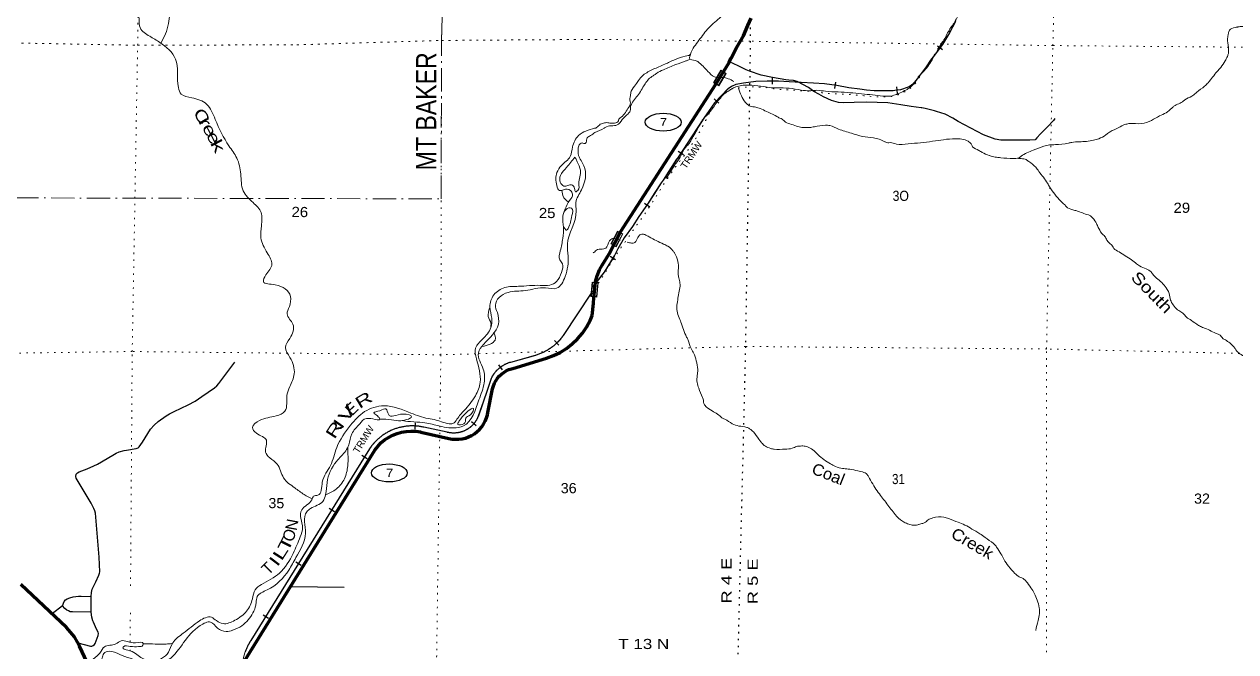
# Model space of a CAD drawing. Header units: feet. Extents: x -518066 to -250644, y -364975 to -177792.
# Drawn here: x -325216 to -304337, y -341632 to -330820 of the extents above; entities that cross this region are included whole.
import ezdxf
from ezdxf.enums import TextEntityAlignment as Align

# ---------------------------------------------------------------- set-up
doc = ezdxf.new("R2010")
doc.units = ezdxf.units.FT
doc.header["$LTSCALE"] = 80
doc.linetypes.add('DOT_DASHED', pattern=[7.7, 5, -1.2, 0.3, -1.2])
doc.linetypes.add('DOTTED', pattern=[1.5, 0.3, -1.2])
for name, color, linetype, lineweight in [('17', 7, 'Continuous', 25), ('23', 7, 'Continuous', 70), ('29', 7, 'Continuous', 25), ('34', 7, 'Continuous', 25), ('39', 7, 'Continuous', 13), ('41', 7, 'Continuous', 13), ('44', 7, 'DOT_DASHED', 13), ('59', 7, 'Continuous', 13), ('6', 7, 'DOTTED', 25), ('7', 7, 'DOTTED', 13)]:
    doc.layers.add(name, color=color, linetype=linetype, lineweight=lineweight)

msp = doc.modelspace()

# ---------------------------------------------------------------- linework, layer by layer
at = {"layer": '17'}
for centre in [(-314204.53, -332507.06), (-318924.48, -338550.5)]:
    msp.add_ellipse(centre, major_axis=(-309.24, 1), ratio=0.500121, dxfattribs=at)
at = {"layer": '23'}
for points in [[(-315428.9, -335839.19), (-315408.58, -335624.71), (-315402.15, -335532.13), (-315370.94, -335266.04), (-315369.16, -335254.05), (-315344.18, -335153.84), (-315301.48, -335053.34), (-315254.83, -334970.97), (-315135.24, -334774.11), (-314939, -334396.18), (-313296.08, -331854.31), (-313068.13, -331478.06), (-313037.65, -331411.73), (-313031.57, -331401.69), (-312934.16, -331214.82), (-312822.63, -331021.96), (-312743.36, -330839.05), (-312686.46, -330712.42)], [(-321445.86, -341825.6), (-319175.42, -338156.02), (-319124.91, -338092.33), (-319068.02, -338034.28), (-319005.37, -337982.49), (-318937.65, -337937.53), (-318865.61, -337899.9), (-318790.02, -337870), (-318711.73, -337848.17), (-318631.58, -337834.64), (-318550.46, -337829.57), (-318469.24, -337833), (-318388.84, -337844.9), (-318380.53, -337846.63), (-317898.43, -337956.25), (-317841.65, -337966.76), (-317784.08, -337971.28), (-317726.35, -337969.76), (-317669.1, -337962.21), (-317612.95, -337948.73), (-317558.52, -337929.44), (-317506.41, -337904.57), (-317457.18, -337874.39), (-317411.37, -337839.23), (-317369.49, -337799.47), (-317331.99, -337755.56), (-317299.29, -337707.96), (-317271.74, -337657.21), (-317249.66, -337603.85), (-317233.26, -337548.48), (-317225.38, -337509.47), (-317145.6, -337098.77), (-317131.54, -337051.1), (-317112.57, -337005.17), (-317088.91, -336961.47), (-317060.8, -336920.48), (-317028.57, -336882.65), (-316992.56, -336848.4), (-316953.17, -336818.11), (-316910.82, -336792.09), (-316865.99, -336770.65), (-316819.16, -336754.01), (-316797.99, -336748.24), (-316215.4, -336572.59), (-316095.29, -336529.3), (-315980.35, -336473.69), (-315871.86, -336406.37), (-315771.01, -336328.08), (-315678.88, -336239.68), (-315596.5, -336142.14), (-315524.77, -336036.51), (-315464.48, -335923.97), (-315428.9, -335839.19)], [(-321571.94, -342709.51), (-323329.03, -342721.64), (-323340.49, -342721.31), (-323361.85, -342718.98), (-323382.84, -342714.42), (-323403.24, -342707.69), (-323422.82, -342698.87), (-323662.06, -342578.49), (-323706.31, -342550.08), (-323752.93, -342513.19), (-323795.44, -342471.63), (-323833.37, -342425.86), (-323866.31, -342376.37), (-323893.9, -342323.71), (-324047.89, -341997.47), (-324262.02, -341536.36), (-324296.56, -341467), (-324352.31, -341376.61), (-324417.2, -341292.54), (-324490.53, -341215.71), (-325274.06, -340471.15)]]:
    msp.add_lwpolyline(points, dxfattribs=at)
at = {"layer": '29'}
for p, q in [((-320621.75, -340506.15), (-319701.43, -340519.45)), ((-324060.27, -340947.41), (-324059.74, -340677.79)), ((-324553.76, -340837.7), (-324736.66, -340979.97))]:
    msp.add_line(p, q, dxfattribs=at)
for points in [[(-307792.63, -332813.28), (-307888.9, -332818.39), (-308094.2, -332815.6), (-308311.58, -332816.79), (-308384.66, -332816.92), (-308482.61, -332802.05), (-308685.58, -332726.79), (-308900.44, -332609.2), (-309121.36, -332493.61), (-309213.7, -332436.89), (-309346.26, -332369.94), (-309492.21, -332322.2), (-309527.86, -332308.83), (-309692.03, -332269.98), (-309748.35, -332259.7), (-309758.41, -332259.67), (-309929.4, -332236.87), (-310108.42, -332208.01), (-310331.7, -332174.95), (-310516.85, -332170.23), (-310699.98, -332161.48), (-310911.34, -332166.72), (-311098.56, -332172.05), (-311181.05, -332165.7), (-311301.67, -332131.02), (-311440.3, -332072.11), (-311520.61, -332023.48), (-311608.98, -331978.86), (-311703.29, -331910.05), (-311884.02, -331810.71), (-311898.08, -331804.62), (-311960.41, -331788.27), (-312040.91, -331785.96), (-312093.2, -331775.69), (-312318.46, -331736.59), (-312517.56, -331697.58), (-312716.53, -331628.37), (-312774.82, -331608.02), (-312913.4, -331539.04), (-313060.03, -331466.01)], [(-307456.58, -332442.56), (-307476.86, -332478.72), (-307586.05, -332595.08), (-307705.29, -332709.39), (-307763.95, -332777.62), (-307794.3, -332813.75)], [(-323686.61, -338242.24), (-323631.56, -338211.63), (-323579.56, -338189.2), (-323494.95, -338164.72), (-323453.15, -338156.56), (-323285.96, -338128.01), (-323254.37, -338115.76), (-323232.95, -338099.45), (-323175.86, -338021.94), (-323041.29, -337797.56), (-322977.08, -337726.15), (-322906.73, -337667.01), (-322770.13, -337569.09), (-322711, -337532.38), (-322631.49, -337489.53), (-322392.93, -337377.35), (-322270.61, -337312.07), (-322156.42, -337234.56), (-321939.28, -337081.57), (-321896.46, -337046.9), (-321862.82, -337010.18), (-321589.61, -336643.02)], [(-324059.74, -340677.79), (-324056.67, -340610.47), (-324045.46, -340555.39), (-323980.21, -340428.93), (-323930.26, -340312.65), (-323918.02, -340277.98), (-323914.97, -340253.5), (-323927.2, -340000.56), (-323988.36, -339245.84), (-324000.6, -339205.04), (-324016.9, -339162.2), (-324061.77, -339070.41), (-324322.74, -338637.97), (-324328.85, -338609.41), (-324322.74, -338572.69), (-324298.27, -338550.26), (-324269.73, -338531.9), (-324131.09, -338478.86), (-324015.88, -338429.9), (-323951.67, -338397.27), (-323686.61, -338242.24)], [(-324553.76, -340837.7), (-324528.68, -340767.54), (-324502.17, -340738.98), (-324473.63, -340718.58), (-324428.77, -340700.22), (-324373.72, -340685.95), (-324281.97, -340673.71), (-324235.08, -340673.71), (-324059.74, -340677.79)], [(-324060.27, -340947.41), (-324385.95, -340945), (-324422.65, -340940.92), (-324455.28, -340928.68), (-324483.82, -340914.4), (-324514.4, -340885.85), (-324553.76, -340837.7)], [(-324291.89, -341475.66), (-324071.97, -341534.51), (-324053.62, -341534.51), (-324029.15, -341526.35), (-324006.72, -341507.99), (-323992.45, -341487.59), (-323939.44, -341348.88), (-323935.36, -341318.29), (-323941.48, -341293.81), (-323970.02, -341240.77), (-324025.07, -341120.42), (-324035.27, -341095.95), (-324049.54, -341036.79), (-324060.27, -340947.41)]]:
    msp.add_lwpolyline(points, dxfattribs=at)
at = {"layer": '34'}
for p, q in [((-309477.85, -331190.33), (-309388.7, -331255.8)), ((-312325.85, -331743.81), (-312327.46, -331854.41)), ((-311236.28, -331815.87), (-311251.91, -331925.37)), ((-310184.87, -331900.01), (-310174.96, -332010.17)), ((-313327.15, -332102.21), (-313246.07, -332177.44)), ((-313945.56, -333004.63), (-313853.23, -333065.53)), ((-314528.02, -333902.71), (-314437.58, -333966.38)), ((-315117.2, -334814.66), (-315024.65, -334875.23)), ((-316078.28, -336271.54), (-316002.17, -336351.8)), ((-317045.41, -336688.4), (-316979.08, -336776.91)), ((-318476.46, -337687.3), (-318483.5, -337797.69)), ((-317511.07, -337664.54), (-317426.22, -337735.51)), ((-319400.78, -338245.95), (-319306.74, -338304.19)), ((-319963.1, -339158.87), (-319869.07, -339217.11)), ((-320537.01, -340080.6), (-320442.98, -340138.84)), ((-321099.34, -340993.52), (-321005.3, -341051.76))]:
    msp.add_line(p, q, dxfattribs=at)
at = {"layer": '34', "lineweight": 13}
for p, q in [((-315424.03, -335418.41), (-315927.83, -336183.79)), ((-316408.31, -336523.85), (-316836.08, -336643.85)), ((-317928.34, -337847.98), (-318327.38, -337762.59)), ((-319265.05, -338133.36), (-321309.9, -341435.12))]:
    msp.add_line(p, q, dxfattribs=at)
for points in [[(-315428.67, -335349.46), (-315374.93, -335286.6), (-315221.12, -335089.88), (-315097.48, -334887), (-315048.85, -334812.69), (-314985.92, -334688.1), (-314878.45, -334501.27), (-314732.7, -334306.53), (-314625.28, -334133.79), (-314475.43, -333920.94), (-314357.89, -333734.15), (-314242.39, -333553.39), (-314207.24, -333504.98), (-314104.65, -333348.55), (-313972.95, -333145.7), (-313960.8, -333129.64), (-313857.48, -332972.99), (-313729.85, -332778.18), (-313608.3, -332595.43), (-313492.82, -332418.69), (-313373.33, -332248.01), (-313318.66, -332171.71), (-313201.38, -332045.31), (-313088.18, -331933), (-313025.62, -331892.97), (-312950.99, -331857.01), (-312822.06, -331831.32), (-312610.62, -331807.96), (-312415.34, -331798.63), (-312228.16, -331801.35), (-312216.09, -331801.4), (-312032.96, -331810.15), (-311827.71, -331823), (-311614.4, -331833.88), (-311427.25, -331842.64), (-311210, -331873.66), (-311002.85, -331912.69), (-310817.79, -331939.57), (-310703.13, -331956.11), (-310566.3, -331964.68), (-310365.03, -331967.45), (-310242.24, -331965.9), (-310181.82, -331956.07), (-310117.38, -331950.27), (-309982.32, -331902.46), (-309968.2, -331894.46), (-309901.6, -331852.43), (-309826.72, -331758.09), (-309672.87, -331553.31), (-309597.91, -331438.84), (-309529.1, -331350.51), (-309393.46, -331165.8), (-309269.83, -330966.94), (-309170.37, -330772.03)], [(-317175.98, -336937.53), (-317234.97, -337114.49), (-317396.75, -337583.05)]]:
    msp.add_lwpolyline(points, dxfattribs=at)
at = {"layer": '34'}
for points in [[(-309169.4, -330772.54), (-309268.87, -330967.48), (-309392.55, -331166.42), (-309528.22, -331351.17), (-309597.01, -331439.48), (-309671.97, -331553.94), (-309825.85, -331758.76), (-309900.85, -331853.26), (-309967.64, -331895.4), (-309981.86, -331903.46), (-310117.14, -331951.35), (-310181.68, -331957.16), (-310242.14, -331967), (-310365.03, -331968.55)], [(-310365.03, -331968.55), (-310566.34, -331965.78), (-310703.24, -331957.21), (-310817.95, -331940.66), (-311003.03, -331913.78), (-311210.18, -331874.75), (-311427.35, -331843.74), (-311614.45, -331834.98), (-311827.77, -331824.1), (-312033.02, -331811.25), (-312216.12, -331802.5), (-312228.17, -331802.45), (-312415.32, -331799.73), (-312610.53, -331809.06), (-312821.89, -331832.41), (-312950.64, -331858.06), (-313025.08, -331893.93), (-313087.49, -331933.86), (-313200.59, -332046.07), (-313317.81, -332172.41), (-313372.43, -332248.65), (-313491.91, -332419.31), (-313607.38, -332596.04), (-313728.93, -332778.79), (-313856.56, -332973.59), (-313959.9, -333130.28), (-313972.05, -333146.33), (-314103.73, -333349.15), (-314206.33, -333505.61), (-314241.48, -333554.01), (-314356.96, -333734.74), (-314474.51, -333921.55), (-314624.36, -334134.4), (-314731.79, -334307.15), (-314877.53, -334501.88), (-314984.95, -334688.62), (-315047.9, -334813.24), (-315096.55, -334887.59), (-315220.21, -335090.51), (-315358.07, -335266.82)], [(-315444.9, -335452.12), (-315926.92, -336184.41), (-315928.87, -336187.15), (-315938.23, -336199.79), (-315947.72, -336212.29), (-315957.44, -336224.68), (-315967.44, -336236.77), (-315977.62, -336248.82), (-315987.97, -336260.63), (-315998.57, -336272.24), (-316009.33, -336283.61), (-316020.32, -336294.85), (-316031.43, -336305.96), (-316042.83, -336316.76), (-316054.36, -336327.43), (-316066.14, -336337.87), (-316078.05, -336348.17), (-316090.16, -336358.15), (-316102.4, -336367.98), (-316114.8, -336377.58), (-316127.44, -336386.97), (-316140.17, -336396.1), (-316153.11, -336405.1), (-316166.17, -336413.76), (-316179.43, -336422.3), (-316192.8, -336430.49), (-316206.32, -336438.54), (-316219.89, -336446.32), (-316233.73, -336453.9), (-316247.66, -336461.13), (-316261.63, -336468.19), (-316275.87, -336475.04), (-316290.09, -336481.59), (-316304.47, -336487.92), (-316319.04, -336493.93), (-316333.56, -336499.74), (-316348.26, -336505.32), (-316363.14, -336510.58), (-316377.97, -336515.63), (-316392.9, -336520.43), (-316408.01, -336524.91), (-316835.81, -336644.92), (-316836.19, -336645.01), (-316844.94, -336647.52), (-316853.64, -336650.13), (-316862.25, -336652.94), (-316870.85, -336655.83), (-316879.42, -336658.94), (-316887.87, -336662.16), (-316896.27, -336665.53), (-316904.68, -336669.06), (-316912.96, -336672.76), (-316921.19, -336676.53), (-316929.35, -336680.52), (-316937.51, -336684.61), (-316945.49, -336688.84), (-316953.44, -336693.25), (-316961.32, -336697.75), (-316969.14, -336702.39), (-316976.81, -336707.21), (-316984.49, -336712.14), (-316992.03, -336717.18), (-316999.47, -336722.38), (-317006.8, -336727.7), (-317014.06, -336733.15), (-317021.26, -336738.67), (-317028.3, -336744.39), (-317035.28, -336750.2), (-317042.14, -336756.17), (-317048.95, -336762.21), (-317055.57, -336768.4), (-317062.12, -336774.68), (-317068.55, -336781.05), (-317074.88, -336787.6), (-317081.06, -336794.21), (-317087.2, -336800.94), (-317093.13, -336807.77), (-317099.02, -336814.73), (-317104.72, -336821.78), (-317110.35, -336828.91), (-317115.83, -336836.11), (-317121.2, -336843.46), (-317126.39, -336850.89), (-317131.48, -336858.38), (-317136.47, -336866.01), (-317141.3, -336873.67), (-317146.01, -336881.43), (-317150.54, -336889.32), (-317154.97, -336897.22), (-317159.27, -336905.21), (-317163.4, -336913.34), (-317167.41, -336921.47), (-317171.27, -336929.65), (-317174.95, -336937.93), (-317233.93, -337114.84), (-317395.69, -337583.36), (-317395.72, -337583.48), (-317398.85, -337590.81), (-317402.09, -337598.09), (-317405.44, -337605.23), (-317408.87, -337612.35)], [(-318649.36, -337748.66), (-318664.58, -337750.91), (-318679.78, -337753.43), (-318694.93, -337756.15), (-318710.08, -337759.23), (-318725.2, -337762.5), (-318740.19, -337766.08), (-318755.13, -337769.83), (-318769.98, -337773.99), (-318784.79, -337778.32), (-318799.47, -337782.88), (-318814.11, -337787.71), (-318828.65, -337792.83), (-318843.17, -337798.25), (-318857.53, -337803.78), (-318871.8, -337809.69), (-318885.95, -337815.83), (-318900.04, -337822.15), (-318913.91, -337828.71), (-318927.78, -337835.62), (-318941.5, -337842.67), (-318955.02, -337850.03), (-318968.47, -337857.51), (-318981.83, -337865.36), (-318994.96, -337873.36), (-319007.95, -337881.58), (-319020.92, -337890.06), (-319033.58, -337898.81), (-319046.18, -337907.66), (-319058.57, -337916.83), (-319070.93, -337926.19), (-319082.96, -337935.72), (-319094.87, -337945.54), (-319106.64, -337955.49), (-319118.28, -337965.66), (-319129.6, -337976.08), (-319140.89, -337986.69), (-319151.93, -337997.44), (-319162.76, -338008.44), (-319173.35, -338019.56), (-319183.82, -338030.92), (-319194.11, -338042.38), (-319204.12, -338054.11), (-319213.97, -338065.96), (-319223.61, -338078.05), (-319233.08, -338090.26), (-319242.24, -338102.64), (-319251.24, -338115.14), (-319260.01, -338127.8), (-319264.12, -338133.96), (-321308.98, -341435.72), (-321309.31, -341436.2), (-321317.45, -341448.53), (-321325.51, -341461.03), (-321333.25, -341473.68), (-321340.74, -341486.42), (-321348.09, -341499.39), (-321355.13, -341512.39), (-321362.03, -341525.5), (-321368.68, -341538.81), (-321375.02, -341552.16), (-321381.16, -341565.67), (-321387.12, -341579.22), (-321392.81, -341592.98), (-321398.26, -341606.72), (-321403.45, -341620.68), (-321408.4, -341634.61)], [(-317408.87, -337612.35), (-317412.5, -337619.43), (-317416.21, -337626.39), (-317420.07, -337633.31), (-317424, -337640.17), (-317428.1, -337646.97), (-317432.27, -337653.68), (-317436.62, -337660.34), (-317441.03, -337666.88), (-317445.58, -337673.39), (-317450.24, -337679.78), (-317455.01, -337686.09), (-317459.86, -337692.33), (-317464.87, -337698.48), (-317469.96, -337704.57), (-317475.17, -337710.54), (-317480.44, -337716.43), (-317485.87, -337722.2), (-317491.37, -337727.9), (-317496.95, -337733.48), (-317502.64, -337739), (-317508.44, -337744.38), (-317514.36, -337749.69), (-317520.31, -337754.91), (-317526.4, -337759.98), (-317532.55, -337764.95), (-317538.79, -337769.85), (-317545.09, -337774.6), (-317551.54, -337779.26), (-317558.02, -337783.81), (-317564.58, -337788.2), (-317571.19, -337792.54), (-317577.96, -337796.74), (-317584.72, -337800.8), (-317591.56, -337804.75), (-317598.51, -337808.62), (-317605.5, -337812.29), (-317612.54, -337815.9), (-317619.67, -337819.35), (-317626.86, -337822.74), (-317634.07, -337825.94), (-317641.38, -337829.02), (-317648.7, -337831.99), (-317656.11, -337834.85), (-317663.54, -337837.53), (-317671.06, -337840.12), (-317678.59, -337842.58), (-317686.17, -337844.89), (-317693.76, -337847.04), (-317701.41, -337849.09), (-317709.08, -337851.04), (-317716.8, -337852.79), (-317724.54, -337854.45), (-317732.34, -337855.94), (-317740.15, -337857.35), (-317747.97, -337858.55), (-317755.79, -337859.66), (-317763.64, -337860.63), (-317771.54, -337861.45), (-317779.4, -337862.13), (-317787.33, -337862.7), (-317795.21, -337863.1), (-317803.16, -337863.39), (-317811.06, -337863.5), (-317818.99, -337863.51), (-317826.88, -337863.39), (-317834.82, -337863.11), (-317842.72, -337862.66), (-317850.59, -337862.12), (-317858.51, -337861.43), (-317866.37, -337860.61), (-317874.24, -337859.66), (-317882.09, -337858.51), (-317889.88, -337857.3), (-317897.68, -337855.93), (-317905.48, -337854.38), (-317913.22, -337852.75), (-317920.92, -337850.99), (-317928.59, -337849.05), (-318327.62, -337763.66), (-318342.71, -337760.23), (-318357.78, -337757.15), (-318372.92, -337754.34), (-318388.17, -337751.68), (-318403.41, -337749.38), (-318418.65, -337747.36), (-318434, -337745.49), (-318449.35, -337744), (-318464.67, -337742.77), (-318480.14, -337741.78), (-318495.49, -337741.09), (-318510.89, -337740.58), (-318526.37, -337740.4), (-318541.73, -337740.53), (-318557.17, -337740.92), (-318572.55, -337741.49), (-318588.01, -337742.42), (-318603.33, -337743.55), (-318618.74, -337745.02), (-318634.02, -337746.71), (-318649.36, -337748.66)]]:
    msp.add_lwpolyline(points, dxfattribs=at)
at = {"layer": '34', "lineweight": 13}
for centre, radius, start, end in [((-316658.89, -335660.32), 899.15, 286.18197, 324.396), ((-316698.49, -337146.62), 521.26, 105.30449, 156.35079), ((-317814.9, -337409.8), 452.62, 255.48582, 337.49501), ((-318528.89, -338624.04), 884.71, 76.83454, 146.31477), ((-320605.15, -341911.85), 850.86, 145.92342, 230.95892)]:
    msp.add_arc(centre, radius, start, end, dxfattribs=at)
at = {"layer": '34', "linetype": 'DOTTED', "lineweight": 13}
for points in [[(-309228.7, -330853.24), (-309200.35, -330813.08), (-309127.28, -330670.41), (-309005.29, -330382.97), (-308939.71, -330109.4), (-308935.56, -330079.22), (-308910.78, -329934.35), (-308893.82, -329733.08), (-308880.3, -329394.9), (-308870.88, -329072.8), (-308857.44, -328754.74), (-308843.94, -328420.58), (-308832.86, -328181.04), (-308819.3, -327834.8), (-308811.79, -327488.53), (-308808.45, -327178.49), (-308811.3, -326902.66), (-308800.1, -326636.94), (-308783.06, -326417.55), (-308759.88, -326174.03), (-308748.99, -325978.78), (-308746.9, -325962.68), (-308725.92, -325761.42), (-308706.69, -325501.78), (-308693.6, -325264.25), (-308698.41, -324976.33), (-308705.37, -324718.6), (-308708.32, -324466.92), (-308701.33, -324243.47), (-308684.38, -324046.23), (-308657.21, -323810.77), (-308620.19, -323625.68), (-308604.91, -323559.59)], [(-315324.88, -335282.43), (-315313.96, -335267.27), (-315119.41, -334957.95), (-314414.55, -333923.76), (-314061.99, -333377.46), (-313648.92, -332799.19), (-313427.77, -332389.31), (-313354.74, -332254.69), (-313308.16, -332188.42), (-313255.49, -332108.09), (-313194.83, -332043.89), (-313114.03, -331975.75), (-313021.25, -331931.8), (-312884.3, -331912.19), (-312717.18, -331898.73), (-312566.23, -331901.31), (-312389.17, -331916.07), (-312220.21, -331942.89), (-312000.84, -331949.76), (-311829.83, -331966.51), (-311634.63, -331977.31), (-311435.48, -332004.24), (-311173.89, -332021.34), (-310855.95, -332040.66), (-310612.51, -332063.73), (-310425.35, -332072.49), (-310334.77, -332070.82), (-310244.15, -332059.08), (-310175.63, -332041.22), (-310097, -332009.3), (-310002.18, -331959.33), (-309897.19, -331881.21), (-309720.96, -331620.14), (-309625.82, -331493.66), (-309406.94, -331142.16), (-309311.76, -331007.62), (-309261.01, -330905.13), (-309228.7, -330853.24)]]:
    msp.add_spline(points, degree=3, dxfattribs=at)
at = {"layer": '34', "lineweight": 13}
msp.add_spline([(-314156.67, -333476.06), (-314150.63, -333468.57), (-314010.83, -333253.67), (-313952.11, -333171.34), (-313875.07, -333040.77), (-313798.04, -332914.22), (-313767.73, -332886.15), (-313731.25, -332827.9), (-313611.63, -332625.01), (-313516.3, -332454.23), (-313433.42, -332369.99), (-313356.51, -332271.63), (-313218.87, -332090.95), (-313125.89, -331998.69), (-313057.26, -331954.65), (-313045.15, -331946.64), (-312974.54, -331908.66), (-312877.8, -331878.82), (-312779.13, -331867.12), (-312674.47, -331869.53), (-312477.32, -331892.42), (-312342.55, -331913.06), (-312241.92, -331915.46), (-312036.64, -331922.27), (-311829.46, -331953.25), (-311680.56, -331965.9), (-311604.05, -331960.15), (-311557.75, -331958.31), (-311404.85, -331974.99), (-311197.58, -331985.84), (-311187.52, -331985.88), (-310986.29, -331998.72), (-310785.09, -332017.6), (-310595.98, -332038.45), (-310418.94, -332057.24), (-310350.52, -332061.53), (-310231.69, -332043.86), (-310142.99, -332011.98), (-310046.17, -331964.03), (-309961.43, -331916.03), (-309876.57, -331839.84), (-309856.34, -331815.76), (-309829.94, -331761.5), (-309722.74, -331639.09), (-309576.99, -331444.35), (-309570.91, -331434.3), (-309469.49, -331253.49), (-309353.96, -331064.67), (-309248.5, -330877.83), (-309191.81, -330799.53), (-309139.06, -330703.09), (-309047.69, -330516.19), (-308984.33, -330290.94), (-308951.61, -330170.26), (-308943.26, -330099.83), (-308920.32, -329912.68), (-308925.38, -329683.14), (-308934.64, -329495.86), (-308935.82, -329300.57), (-308924.78, -329071.09), (-308924.7, -329052.97), (-308928.39, -328974.44), (-308917.84, -328859.72), (-308896.69, -328620.21), (-308873.52, -328378.7), (-308870.48, -328137.11), (-308865.63, -327943.85), (-308852.71, -327746.59), (-308851.71, -327513.05), (-308856.87, -327307.67), (-308848.65, -327267.44), (-308836.2, -327178.9), (-308831.47, -327013.82), (-308830.15, -326705.79), (-308823.01, -326448.11), (-308822.94, -326429.99), (-308820.06, -326228.67), (-308817.11, -326007.21), (-308791.91, -325761.68), (-308762.52, -325477.91), (-308729.12, -325198.19), (-308715.98, -324950.6)], degree=3, dxfattribs=at)
at = {"layer": '39'}
for p, q in [((-313734.41, -331335.58), (-313758.71, -331357.43)), ((-313731.46, -331332.93), (-313734.41, -331335.58)), ((-313737.77, -331422.13), (-313805.65, -331447.38)), ((-313771.81, -331360.21), (-313758.71, -331357.43)), ((-315288.67, -332543.89), (-315288.2, -332543.42)), ((-315386.79, -332608.53), (-315384.59, -332609.51)), ((-308035.17, -333133.93), (-308080.67, -333130.37))]:
    msp.add_line(p, q, dxfattribs=at)
for points in [[(-331968.58, -322530.72), (-331788.99, -322760.68), (-331609.91, -323306.55), (-331585.22, -323687.2), (-331560.66, -323796.21), (-331370.12, -323963.96), (-331149.08, -324246.84), (-330993.02, -324436.23), (-330922.18, -324541.88), (-330913.03, -324884.08), (-330814.96, -325193.35), (-330735.19, -325516.45), (-330629.26, -325837.91), (-330516.92, -325992.46), (-330126.99, -326130.89), (-329564.85, -326314.07), (-328902.13, -326631.5), (-328698.9, -326755.16), (-328535.21, -326972.83), (-328262.08, -327127.69), (-328015.43, -327306.31), (-327747.36, -327533.53), (-327388.49, -327735.9), (-327083.12, -328164.87), (-326936.26, -328434.61), (-326717.73, -328612.82), (-326189.98, -328811.6), (-326049.51, -328966.55), (-325803.39, -329042.55), (-325658.81, -329191.52), (-325503.22, -329553.94), (-325012.42, -329806.52), (-324743.17, -329951.25), (-324429.57, -330086.57), (-324199.26, -330144.23), (-323980.19, -330284.22), (-323591.31, -330356.24), (-323454.8, -330507.11), (-323271.26, -330602.32), (-323216.94, -330878.77), (-323054.25, -331025.99), (-322878.92, -331133.16), (-322609.68, -331418.75), (-322558.45, -331910.45), (-322509.83, -332023.83), (-322329.85, -332086.8), (-322072.16, -332197.16), (-321923.17, -332458.88), (-321688.54, -332915), (-321552.89, -333126.23), (-321484.48, -333400.87), (-321442.39, -333689.21), (-321272.47, -333892.88), (-321134.23, -334063.9), (-321129.46, -334291.34), (-321136.48, -334500.5), (-321027.65, -334759.63), (-320948.06, -334955.96), (-321051.19, -335139.59), (-321093, -335251.66), (-320890.83, -335308.91), (-320628.41, -335509.89), (-320647, -335684.68), (-320684.99, -335810.9), (-320587.06, -335989.38), (-320638.78, -336232.1), (-320715.41, -336389.96), (-320637.46, -336560.1), (-320563.16, -336844.89), (-320638.65, -337063.12), (-320688.98, -337209.28), (-320723.08, -337484.45), (-320875, -337566.77), (-321161.56, -337647.14), (-321281.85, -337766.13), (-321214.97, -337867.71), (-321043.8, -337984.87), (-321056.8, -338189.92), (-320985.87, -338289.54), (-320856.79, -338398.05), (-320745.66, -338637.09), (-320553.14, -338806.88), (-320394, -338921.86), (-320254.41, -338998.32)], [(-322011.36, -327262.24), (-322116.63, -327594.74), (-322171.24, -327758.94), (-322234.36, -327955.22), (-322289.75, -328173.75), (-322325.47, -328561.58), (-322270.3, -328918.52), (-322243.27, -329136.23), (-322300.63, -329211.86), (-322413.15, -329349.07), (-322477.3, -329617.77), (-322608.95, -329968), (-322684.26, -330174.16), (-322715.37, -330380.96), (-322713.15, -330646.6), (-322731.57, -330809.32), (-322782.34, -330985.65), (-322860.32, -331145.77)], [(-312719.94, -330230.07), (-312752.99, -330267.23), (-312795.48, -330319.41), (-312920.79, -330439.74), (-313090.45, -330576), (-313286.47, -330760.49), (-313397.6, -330858.72), (-313484.57, -330957.05), (-313650.57, -331181.91), (-313713.39, -331280.33), (-313739.91, -331362.77), (-313748.18, -331415.09), (-313738.9, -331422.73), (-313623.55, -331453.81), (-313609.51, -331463.93), (-313433.1, -331631.7), (-313322.79, -331724.74), (-313283.79, -331734.9)], [(-301688.32, -331124.47), (-301770.65, -331077.85), (-301832.99, -331065.54), (-301883.31, -331065.35), (-301955.8, -331073.12), (-302060.86, -331165.34), (-302107.26, -331189.33), (-302232.32, -331251.27), (-302367.39, -331301.09), (-302441.97, -331326.98), (-302572.92, -331354.67), (-302790.45, -331390.09), (-302844.81, -331393.91), (-302921.23, -331377.51), (-303029.67, -331318.72), (-303041.73, -331314.64), (-303176.23, -331231.59), (-303232.48, -331207.22), (-303246.52, -331195.08), (-303361.23, -331190.62), (-303449.87, -331208.41), (-303629.06, -331219.81), (-303683.35, -331207.52), (-303759.73, -331183.08), (-303856.02, -331106.21), (-303882.02, -331067.85), (-303978.2, -330964.81), (-304082.59, -330902), (-304138.84, -330875.62), (-304261.55, -330859.05), (-304301.84, -330866.95), (-304315.93, -330868.91), (-304348.17, -330876.84), (-304444.98, -330922.78), (-304463.34, -330979.08), (-304475.66, -331035.41), (-304468.21, -331178.38), (-304464.8, -331321.34), (-304481.13, -331375.64), (-304521.71, -331451.99), (-304596.67, -331564.46), (-304659.36, -331634.69), (-304813.16, -331827.38), (-304873.8, -331887.55), (-305011.11, -331991.73), (-305027.27, -332005.76), (-305093.92, -332057.85), (-305214.96, -332121.82), (-305237.19, -332141.87), (-305402.63, -332233.86), (-305436.97, -332263.93), (-305537.95, -332344.08), (-305648.9, -332400.03), (-305788.1, -332476.01), (-305963.45, -332531.72), (-306166.74, -332530.96), (-306231.2, -332542.79), (-306364.31, -332604.7), (-306499.45, -332670.63), (-306562.03, -332714.69), (-306578.19, -332726.71), (-306699.23, -332792.69), (-306787.91, -332818.53), (-307035.6, -332845.78), (-307164.46, -332855.35), (-307220.87, -332867.22), (-307446.41, -332894.55), (-307545.06, -332900.22), (-307643.78, -332921.99), (-307829.25, -332989.75), (-308035, -333093.66), (-308080.22, -333130.37)], [(-315385.63, -332684.55), (-315224.63, -332612.78), (-315202.43, -332598.77), (-315103.68, -332568.95), (-315045.3, -332567.16), (-315019.12, -332563.23), (-314976.76, -332541.24), (-314885.73, -332434.88), (-314768.36, -332288.35), (-314768.26, -332264.19), (-314664.79, -332073.32), (-314597.97, -331980.96), (-314539.17, -331878.5), (-314516.88, -331844.36), (-314379.43, -331707.97), (-314365.3, -331699.97), (-314318.86, -331665.92), (-314201.87, -331605.96), (-313990.14, -331516.16), (-313812.73, -331450.39), (-313805.24, -331447.4)], [(-315288.2, -332543.42), (-315251.68, -332529.12), (-315179.16, -332515.3), (-315108.76, -332525.63), (-315044.33, -332521.85), (-314977.75, -332483.85), (-314975.68, -332471.78), (-314929.17, -332421.62), (-314795.58, -332246.96), (-314785.46, -332232.91), (-314771.22, -332196.72), (-314778.86, -332100.06), (-314770.59, -332049.75), (-314754.16, -331973.31), (-314679.21, -331860.85), (-314632.61, -331788.54), (-314549.7, -331698.26), (-314378.17, -331596.23), (-314178.53, -331508.39), (-313997.03, -331426.53), (-313823.69, -331370.82), (-313771.81, -331360.21)], [(-313283.8, -331734.9), (-313083.41, -331757.85), (-312988.37, -331806)], [(-312904.31, -331921.57), (-312787.26, -332165.67), (-312737.14, -332212.16), (-312703.01, -332232.42), (-312610.49, -332248.88), (-312534.11, -332273.33), (-312423.61, -332322.07), (-312224.77, -332421.47), (-312210.71, -332429.58), (-312140.42, -332466.08), (-312116.38, -332492.35), (-312019.95, -332534.99), (-311907.41, -332575.69), (-311814.91, -332596.17), (-311684.09, -332598.68), (-311597.48, -332584.91), (-311410.18, -332559.45), (-311331.71, -332565.78), (-311183.02, -332626.74), (-310959.9, -332696.04), (-310770.93, -332751.12), (-310581.83, -332775.99), (-310384.87, -332843.18), (-310368.8, -332851.29), (-310334.63, -332861.49), (-310292.35, -332859.63), (-310185.78, -332884.2), (-309982.46, -332878.92), (-309769.04, -332863.62), (-309561.61, -332836.22), (-309372.29, -332808.75), (-309164.9, -332791.42), (-309060.26, -332797.85), (-308949.72, -332836.52), (-308899.58, -332878.99), (-308871.62, -332929.43), (-308767.22, -332992.24), (-308706.99, -333028.71), (-308586.44, -333079.5), (-308572.38, -333085.59), (-308485.92, -333108.06), (-308385.34, -333120.52), (-308174.04, -333131.39), (-308077.31, -333129.24)], [(-315384.59, -332609.51), (-315377.45, -332611.47), (-315356.39, -332601.64), (-315288.67, -332543.89)], [(-315386.79, -332608.53), (-315662.47, -332738.46), (-315767.79, -332934.13), (-315808.33, -333098.54), (-315959.28, -333253.3), (-316035.4, -333374.94), (-316038.63, -333600.26), (-315989.61, -333685.48), (-315921.06, -333670.37), (-315802.64, -333682.14), (-315767.37, -333745.03), (-315817.21, -333856.99), (-315893.64, -334000.76), (-315931.66, -334128.99), (-315924.3, -334316.22), (-315935.11, -334509.23), (-315978.39, -334723.91), (-315986.64, -334878.72), (-315941.4, -334947.79), (-315957.58, -335094.44), (-316042.25, -335252.18), (-316159.72, -335314.87), (-316326.59, -335318.5), (-316696.64, -335335.29), (-316936.11, -335355.97), (-317122.86, -335484.07), (-317192.11, -335688.3), (-317158.77, -335885.98), (-317175.12, -336044.7), (-317318.7, -336245.85), (-317437.47, -336399.07), (-317422.07, -336586.43), (-317359.01, -336988.87), (-317441.75, -337221.75), (-317633.77, -337472.74), (-317758.57, -337625.87), (-317827.99, -337701.33), (-317861.55, -337704.38), (-318119.72, -337639.26), (-318254.81, -337612.67), (-318550.94, -337519.85), (-319017.43, -337394.4), (-319350.49, -337494.22), (-319591.01, -337728.18), (-319831.72, -338115.06), (-319938.62, -338421.37), (-320079.45, -338711.1), (-320157.03, -338935.34), (-320229.63, -338952.4), (-320258.63, -339012.35), (-320344.33, -339101.66), (-320433.99, -339186.88), (-320448.15, -339333.57), (-320418.28, -339492.96), (-320459.31, -339650.97), (-320581.88, -339935.95), (-320817.42, -340275.95), (-321127.76, -340472.69), (-321235.56, -340561.68), (-321284.08, -340721.95), (-321383.57, -340931.79), (-321586.82, -341089.82), (-321790.64, -341147.24), (-321902.45, -341095.32), (-321990.05, -341037.72), (-322195.94, -341099.13), (-322474.35, -341312.42), (-322657.63, -341478.8), (-322732.28, -341638.69), (-323007.76, -341787.63), (-323205.91, -341730.44), (-323429.18, -341602.47), (-323517.01, -341560.95), (-323506.74, -341545), (-323388.06, -341538.67), (-323245.42, -341542.74), (-323170.73, -341519.68), (-323164.27, -341489.59), (-323298.75, -341477.58), (-323435.14, -341457.5), (-323547.49, -341443.81), (-323638.7, -341496.82), (-323832.32, -341544.33), (-323914.32, -341655.82), (-324177.75, -341850.09), (-324082.16, -341802.29)], [(-321219.13, -340791.43), (-321201.09, -340680.89), (-321030.62, -340566.65), (-320657.9, -340223.93), (-320534.39, -340009.49), (-320369.91, -339587.63), (-320348.04, -339220.32), (-320282.9, -339162.91), (-320068.11, -339041.26), (-320022.23, -338925.22), (-319997.09, -338714.3), (-319837.14, -338352.42), (-319675.71, -338167.62), (-319624.03, -338067.76), (-319571.05, -337877.37), (-319433.87, -337702.28), (-319320.05, -337613.38), (-319087.04, -337622.78), (-319130.44, -337565.81), (-319190, -337514.65), (-319088.98, -337477.88), (-318982.02, -337447.23), (-318941.15, -337540.38), (-318685.83, -337536.02), (-318543.83, -337584.35), (-318596.65, -337623.83), (-318677.34, -337644.79), (-318400.1, -337677.57), (-318124.32, -337726.59), (-317818.65, -337774.86), (-317648.59, -337741.15), (-317380.46, -337292.23), (-317289.28, -336996.81), (-317306.03, -336763.16), (-317390.4, -336480.24), (-317301.91, -336336.64), (-317045.68, -335988.22), (-317062.89, -335786.75), (-317097.21, -335657.48), (-317033.07, -335529.63), (-316877.01, -335439.33), (-316581.13, -335409.39), (-316230.71, -335360.13), (-316041.91, -335368.89), (-315894.29, -335165.78), (-315843.07, -334818.42), (-315856.17, -334610.98), (-315703.21, -334035.7), (-315709.16, -333890.74), (-315613.58, -333672.8), (-315571.43, -333256.89), (-315663.34, -333078.5), (-315667.55, -332951.67), (-315638.37, -332879.65), (-315599.96, -332864.11), (-315551.91, -332876.88), (-315524.92, -332816.9), (-315514.27, -332774.8), (-315455.44, -332737.42), (-315385.63, -332684.55)], [(-315730.08, -333107.71), (-315871.33, -333286.77), (-315975.86, -333428.12), (-315977.45, -333538.77), (-315916.14, -333608.06), (-315783.2, -333587.85), (-315731.79, -333646.95), (-315714.55, -333705.55), (-315676.02, -333681.96), (-315658.27, -333565.51), (-315630.83, -333334.51), (-315685.02, -333188.85), (-315712.34, -333132.12), (-315730.08, -333107.71)], [(-302466.66, -337113.19), (-302675.66, -337035.89), (-302768.09, -336999.3), (-302878.54, -336940.5), (-302890.59, -336934.41), (-302954.82, -336891.89), (-303115.51, -336812.76), (-303242.09, -336759.94), (-303318.5, -336743.54), (-303328.59, -336747.53), (-303546.19, -336799.05), (-303715.48, -336850.76), (-303783.92, -336852.51), (-303856.27, -336826.07), (-303908.26, -336745.34), (-303974.43, -336686.7), (-304046.57, -336611.93), (-304161.06, -336555.13), (-304173.11, -336549.04), (-304267.49, -336498.35), (-304333.63, -336431.66), (-304367.65, -336385.23), (-304441.81, -336310.45), (-304516.06, -336259.84), (-304562.24, -336231.48), (-304582.24, -336203.22), (-304708.75, -336132.27), (-304815.2, -336079.52), (-304911.66, -336042.92), (-304979.94, -336008.43), (-305100.35, -335923.42), (-305186.65, -335864.7), (-305246.76, -335800.05), (-305321.02, -335751.45), (-305339.09, -335739.3), (-305417.22, -335654.45), (-305461.15, -335571.73), (-305484.83, -335460.91), (-305518.74, -335388.3), (-305681.02, -335210.52), (-305755.2, -335141.78), (-305797.23, -335087.26), (-305879.54, -335036.62), (-305994.04, -334983.84), (-306066.29, -334933.23), (-306156.57, -334864.44), (-306268.98, -334793.55), (-306377.39, -334726.7), (-306451.59, -334661.99), (-306455.57, -334651.91), (-306559.76, -334540.78), (-306591.69, -334476.24), (-306623.77, -334447.93), (-306697.77, -334336.91), (-306729.7, -334272.37), (-306747.64, -334232.03), (-306831.75, -334131.05), (-306851.8, -334112.85), (-306875.92, -334104.71), (-307078.92, -334035.49), (-307145.26, -334017.12), (-307261.75, -333958.29), (-307279.76, -333934.06), (-307289.79, -333925.97), (-307351.95, -333869.36), (-307456.1, -333750.18), (-307546.14, -333623), (-307580.09, -333560.46), (-307730.18, -333356.55), (-307760.19, -333314.15), (-307868.43, -333209.05), (-307902.55, -333186.78), (-307948.7, -333152.37), (-308035.17, -333133.93)], [(-315952.56, -333683.09), (-315922.87, -333797.11), (-315885.39, -333845.94), (-315836.86, -333885.58)], [(-315914.28, -334054.89), (-315833.13, -333985.54), (-315782.95, -333990.28), (-315778.74, -334117.11), (-315802.46, -334229.45), (-315844.27, -334341.52), (-315868.76, -334367.33), (-315904.43, -334332.61), (-315924.49, -334296.51)], [(-313968.13, -334846.98), (-314008.02, -334760.25), (-314036.03, -334721.9), (-314122.25, -334645.06), (-314198.58, -334608.53), (-314445.62, -334482.77), (-314521.94, -334444.23), (-314546.06, -334436.09), (-314596.41, -334441.94), (-314634.83, -334484.07), (-314640.91, -334494.11), (-314693.61, -334580.49), (-314750.01, -334590.34), (-314823.93, -334572.59)], [(-314945.79, -334545.14), (-315077.17, -334512.53), (-315129.11, -334553.29), (-315195.21, -334677.24), (-315227.47, -334691.22), (-315281.83, -334695.04), (-315336.21, -334702.88), (-315402.84, -334750.95), (-315414.31, -334756.1)], [(-307784.05, -341264.69), (-307745.07, -341093.71), (-307720.41, -340975.01), (-307724, -340872.32), (-307757.68, -340745.35), (-307809.49, -340624.36), (-307867.46, -340529.51), (-307949.51, -340418.47), (-307983.58, -340384.11), (-308069.94, -340339.49), (-308142.15, -340280.83), (-308254.34, -340157.6), (-308334.34, -340036.49), (-308384.25, -339941.68), (-308458.24, -339828.65), (-308468.25, -339814.52), (-308514.33, -339766.03), (-308658.81, -339662.8), (-308747.1, -339598.04), (-308885.64, -339516.98), (-309004.1, -339448.08), (-309122.65, -339401.33), (-309285.4, -339334.27), (-309367.83, -339311.82), (-309557.09, -339325.19), (-309583.29, -339333.15), (-309619.58, -339347.1), (-309686.22, -339397.18), (-309730.59, -339419.16), (-309797.09, -339437.03), (-309815.23, -339443), (-309867.6, -339450.86), (-309929.97, -339444.58), (-310014.38, -339416.08), (-310082.67, -339381.59), (-310204.97, -339268.38), (-310351.1, -339080.59), (-310497.21, -338888.77), (-310647.14, -338646.61), (-310675.11, -338598.18), (-310707.16, -338561.82), (-310745.32, -338541.54), (-310851.88, -338514.97), (-310990.64, -338486.25), (-311093.25, -338475.8), (-311113.37, -338473.71), (-311234, -338441.04), (-311322.36, -338394.4), (-311436.78, -338321.49), (-311533.03, -338236.56), (-311627.27, -338151.65), (-311719.65, -338102.98), (-311757.84, -338090.75), (-311836.32, -338086.43), (-311906.81, -338096.23), (-311981.41, -338126.15), (-312104.25, -338139.78), (-312289.44, -338143.1), (-312351.77, -338128.77), (-312444.19, -338088.16), (-312510.36, -338029.52), (-312542.38, -337985.11), (-312554.38, -337968.96), (-312650.46, -337843.77), (-312714.64, -337789.16), (-312764.86, -337764.81), (-312901.63, -337742.15), (-313014.18, -337703.47), (-313140.66, -337626.49), (-313172.8, -337612.27), (-313245.01, -337553.61), (-313335.35, -337496.9), (-313443.73, -337426.02), (-313493.84, -337375.5), (-313507.74, -337331.15), (-313507.67, -337315.05), (-313525.5, -337248.54), (-313593.25, -337087.22), (-313619.02, -336994.51), (-313618.47, -336865.65), (-313610.16, -336805.29), (-313625.62, -336654.23), (-313667.29, -336515.15), (-313711.21, -336430.42), (-313725.21, -336408.23), (-313772.89, -336263.09), (-313800.84, -336208.62), (-313900.38, -335950.54), (-313918.31, -335908.19), (-313969.65, -335674.45), (-313967.58, -335660.36), (-313930.32, -335418.91), (-313913.72, -335302.2), (-313931.45, -335213.54), (-313943.34, -335169.2), (-313942.48, -334967.87), (-313968.13, -334846.98)], [(-317195.58, -335710.55), (-317218.65, -335856.94), (-317174.02, -335968.25), (-317176.86, -336042.36)], [(-317124.11, -336122.33), (-317101.85, -336261.06), (-317189.3, -336332.23), (-317323.2, -336372.47)], [(-317693.43, -337619.58), (-317564.84, -337482.6), (-317475.76, -337437.61), (-317527.58, -337547.53), (-317606.82, -337606.75), (-317611.7, -337667.04), (-317698.92, -337722.12), (-317743.07, -337717.46), (-317728.31, -337669.38), (-317693.43, -337619.58)], [(-319084.35, -337623.14), (-318884.2, -337633.76), (-318725.69, -337652.14), (-318682.77, -337645.26)], [(-319641.62, -338114.06), (-319641.23, -338425.67), (-319697.07, -338649.71), (-319837.93, -338827.27), (-320020.22, -338926.56)], [(-321621.94, -341261.27), (-321466.19, -341182.38), (-321357.57, -341081.06), (-321225.33, -340829.44), (-321219.13, -340791.43)], [(-324129.26, -341953.3), (-323944.96, -341830.44), (-323871.32, -341740.95), (-323846.05, -341660.83), (-323753.04, -341621.93), (-323570.94, -341676.88), (-323206.89, -341798.84), (-322924.31, -341855.24), (-322724.08, -341767.59), (-322468.6, -341471.47), (-322183.06, -341181.82), (-322003.32, -341122.04), (-321884.17, -341222.35), (-321736.48, -341281.67), (-321624.15, -341261.98)], [(-322671.31, -341489.18), (-322770.47, -341499.3), (-322957.38, -341498.61), (-323157.12, -341495.13)]]:
    msp.add_spline(points, degree=3, dxfattribs=at)
at = {"layer": '44'}
msp.add_lwpolyline([(-346904.75, -331104.74), (-344209.8, -331155.04), (-344213.22, -328589.03), (-339035.63, -328369.05), (-336460.32, -328369.05), (-336469.57, -331143.36), (-333901.12, -331144.98), (-331215.12, -331171.83), (-331247.01, -336495.15), (-328668.4, -336530.62), (-326011.12, -336493.17), (-325984.62, -333810.57), (-318031.13, -333828.25), (-318024.63, -331098.64), (-317873.68, -325819.08), (-317870.26, -323240.2), (-315255.27, -323216.44)], dxfattribs=at)
at = {"layer": '59'}
for points in [[(-313337.97, -331828.63), (-313211.09, -331613.22), (-313120.62, -331666.51), (-313247.5, -331881.92)], [(-313131.57, -331669.34), (-313208.25, -331624.17), (-313327.01, -331825.79), (-313250.33, -331870.96)], [(-315108.52, -334603.88), (-314990.23, -334383.63), (-314897.73, -334433.31), (-315016.01, -334653.56)], [(-314908.55, -334436.57), (-314986.96, -334394.45), (-315097.69, -334600.61), (-315019.27, -334642.73)], [(-315322.91, -335271.11), (-315345.84, -335520.06), (-315450.39, -335510.43), (-315427.46, -335261.48)], [(-315331.6, -335278.34), (-315420.22, -335270.17), (-315441.69, -335503.19), (-315353.07, -335511.36)]]:
    msp.add_lwpolyline(points, close=True, dxfattribs=at)
at = {"layer": '6'}
msp.add_lwpolyline([(-312591.24, -318491.6), (-312641.03, -320537.24), (-312635.87, -320744.63), (-312685.79, -325838.16), (-312704.27, -331113.01), (-312787.09, -336371.51), (-312918.49, -341694.25)], dxfattribs=at)
at = {"layer": '7'}
for p, q in [((-315437.16, -336439.28), (-317394.81, -336496.45)), ((-318053.15, -337738.63), (-318109.95, -341802.04)), ((-323391.02, -341463.99), (-323386.83, -340876.16)), ((-323392.16, -341623.17), (-323391.56, -341538.65))]:
    msp.add_line(p, q, dxfattribs=at)
for points in [[(-323384.12, -340495.7), (-323355.33, -336458.47), (-323261.49, -331181.96), (-323201.38, -325874.78), (-323086.49, -320532.17), (-323094.69, -318345.9)], [(-317856.82, -318419.17), (-317866.74, -320521.04), (-317873.68, -325819.08), (-318024.63, -331098.64), (-318036.06, -336515.18), (-318051.99, -337655.19)], [(-307598.46, -341639.87), (-307598.31, -336415.29), (-307489.45, -331187.09), (-307358.41, -325948.91), (-307247.13, -320626.09), (-307215.89, -318564.31)], [(-328624.33, -331080.35), (-323261.49, -331181.96), (-320515.91, -331173.32), (-318024.63, -331098.64), (-315363.68, -331080.75)], [(-328614.72, -331080.91), (-323251.88, -331182.52), (-320506.3, -331173.88), (-318015.02, -331099.2), (-315354.07, -331081.31)], [(-283829.52, -331549.99), (-286434.76, -331445.9), (-291729.91, -331327.22), (-296999.47, -331345.55), (-302181.92, -331233.34), (-307489.45, -331187.09), (-312704.27, -331113.01), (-315363.45, -331080.75)], [(-317440.89, -336497.79), (-318036.06, -336515.18), (-323355.33, -336458.47), (-328668.4, -336530.62), (-333909.13, -336462.97), (-334439.53, -336464.3)], [(-283894.3, -336782.97), (-286554, -336748.55), (-291778.58, -336601.96), (-297084.02, -336537.6), (-302353.48, -336533.78), (-307598.31, -336415.29), (-312787.09, -336371.51), (-315437.16, -336439.28)]]:
    msp.add_lwpolyline(points, dxfattribs=at)

# ---------------------------------------------------------------- texts
at = {"layer": '17', "width": 1.2}
for p in [(-314199.42, -332575.37), (-318919.38, -338618.81)]:
    msp.add_text(' 7 ', height=140, dxfattribs=at).set_placement(p, align=Align.CENTER)
at = {"layer": '34', "width": 1.05}
for rotation, p in [(56, (-313815.49, -333323.9)), (58.229, (-319456.06, -338226.64))]:
    msp.add_text('TRMW', height=120, rotation=rotation, dxfattribs=at).set_placement(p)
at = {"layer": '41'}
for s, rotation, width, p in [('C', 302.803, 1.4, (-322314.05, -332344.84)), ('r', 300.824, 1.7, (-322225.18, -332489.74)), ('e', 296.854, 1.4, (-322157.33, -332592.71)), ('e', 297.151, 1.4, (-322086.3, -332729.09)), ('k', 297.238, 1.6, (-322016.73, -332867.24)), ('South', 314.292, 1.25, (-306159, -335195.24)), ('R', 31.367, 1.5, (-319437.65, -337451.87)), ('V', 52.491, 1.65, (-319667.39, -337699.76)), ('R', 57.266, 1.5, (-319870.07, -337981.46)), ('I', 54.788, 1.45, (-319744.7, -337805.5)), ('Coal', 338.318, 1.05, (-311663.07, -338555.54)), ('T', 63.342, 1.6, (-320679.09, -339931.45)), ('Creek', 329.677, 1.1, (-309264.19, -339652.35)), ('L', 57.584, 1.6, (-320782.04, -340078.84)), ('I', 52.812, 1.5, (-320855.58, -340178.52))]:
    msp.add_text(s, height=200, rotation=rotation, dxfattribs=dict(at, width=width)).set_placement(p)
for s, rotation, p in [('E', 43.468, (-319570.78, -337578.46)), ('N', 79.463, (-320523.4, -339554.35)), ('O', 69.724, (-320591.72, -339754.77)), ('T', 44.074, (-321011.08, -340323.25))]:
    msp.add_text(s, height=200, rotation=rotation, dxfattribs=at).set_placement(p)
at = {"layer": '44', "width": 0.85}
msp.add_text('MT BAKER', height=350, rotation=89.879, dxfattribs=at).set_placement((-318117.04, -333336.94))
at = {"layer": '6', "width": 1.35}
for s, p in [('R 4 E', (-313026.06, -340801.28)), ('R 5 E', (-312574, -340812.75))]:
    msp.add_text(s, height=175, rotation=90, dxfattribs=at).set_placement(p)
at = {"layer": '6', "width": 1.25}
msp.add_text('T 13 N', height=175, dxfattribs=at).set_placement((-314978.15, -341584.48))
at = {"layer": '7'}
for s, width, p in [('3O', 0.9, (-310251.09, -333863.76)), ('25', 1.1, (-316347.39, -334159.29)), ('29', 1.1, (-305410.5, -334069.34)), ('31', 0.85, (-310261.15, -338743.05)), ('36', 1.05, (-315969.69, -338899.68)), ('32', 1.05, (-305055.95, -339080.26))]:
    msp.add_text(s, height=175, dxfattribs=dict(at, width=width)).set_placement(p)
for s, width, p in [('26', 1.1, (-320610.98, -334139.67)), ('35', 1.05, (-321009.24, -339156.03))]:
    msp.add_text(s, height=175, rotation=359.172, dxfattribs=dict(at, width=width)).set_placement(p)

doc.saveas('drawing.dxf')
